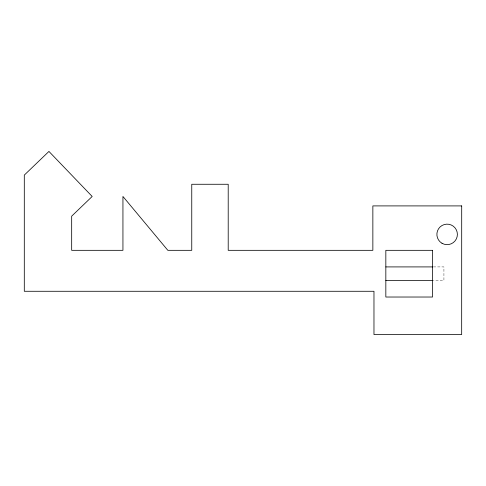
<?xml version="1.0" encoding="UTF-8"?>
<svg xmlns="http://www.w3.org/2000/svg" width="486" height="486" viewBox="0 0 486 486"><rect width="100%" height="100%" fill="white"/><g stroke="black" fill="none" stroke-linecap="round" stroke-linejoin="round"><path stroke-width="0.36" stroke-dasharray="2.43 1.82" d="M433.36 266.911L443.925 266.911L443.925 280.446L433.36 280.446"/><path stroke-width="0.73" d="M385.835 266.911L432.607 266.911M385.835 280.446L432.607 280.446M461.7 205.912L461.676 334.562L373.971 334.562L373.971 291.278L24.3 291.278L24.3 175.1L48.946 151.438L92.182 196.465L71.673 216.161L71.673 250.326L122.94 250.326L122.94 196.465L167.84 250.326L191.757 250.326L191.757 184.267L228.207 184.267L228.207 250.326L372.859 250.326L372.859 205.906L461.7 205.912M432.534 250.326L385.835 250.326L385.835 297.025L432.534 297.025L432.534 250.326M442.005 243.273A10.249 10.249 0 0 0 457.387 234.398A10.249 10.249 0 0 0 442.005 225.522A10.249 10.249 0 0 0 442.005 243.273"/></g></svg>
